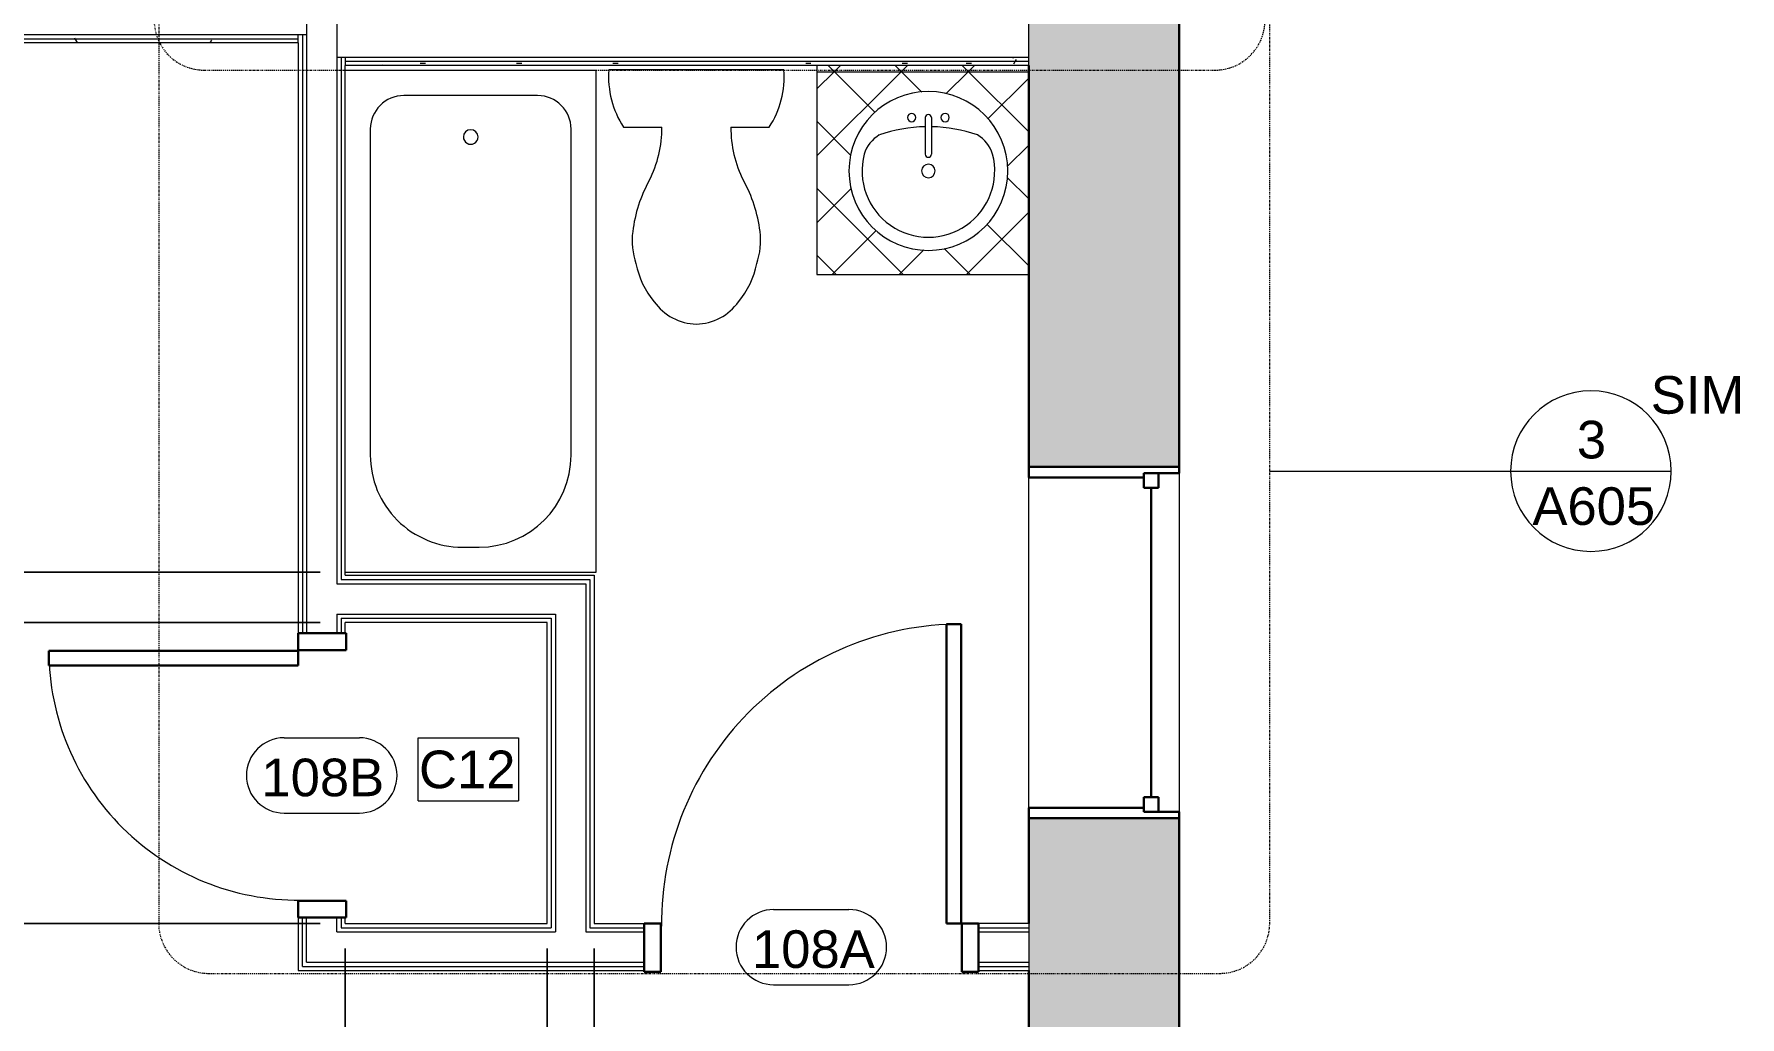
# Model space of a CAD drawing. Header units: inches. Extents: x -1287 to 1590, y -3558 to 989.
# Drawn here: x -891 to -687, y -452 to -334.4 of the extents above; entities that cross this region are included whole.
import ezdxf

# ---------------------------------------------------------------- set-up
doc = ezdxf.new("R2010")
doc.units = ezdxf.units.IN
doc.header["$MEASUREMENT"] = 0
doc.linetypes.add('Dash Dot 3_16_', pattern=[0.3125, 0.1875, -0.0625, 0, -0.0625])
for name, color, linetype, lineweight in [('A-ANNO-DIMS', 211, 'Continuous', 9), ('A-ANNO-DIMS-48', 211, 'Continuous', 9), ('A-ANNO-KEYN', 231, 'Continuous', 9), ('A-ANNO-SYMB', 150, 'Continuous', 9), ('A-DOOR', 31, 'Continuous', 18), ('A-DOOR-FRAM', 31, 'Continuous', 30), ('A-DOOR-IDEN', 31, 'Continuous', 9), ('A-GLAZ', 151, 'Continuous', 18), ('A-WALL', 113, 'Continuous', 18), ('A-WALL-PATT', 111, 'Continuous', 18), ('I-WALL', 2, 'Continuous', 18), ('P-SANR-FIXT', 6, 'Continuous', 9), ('Q-CASE', 31, 'Continuous', 9)]:
    doc.layers.add(name, color=color, linetype=linetype, lineweight=lineweight)
doc.styles.add('Arial', font='arial.ttf', dxfattribs={"height": 4.5})
doc.styles.add('Swis721 Lt BT', font='swissl.ttf', dxfattribs={"height": 4.5})
doc.dimstyles.new('OTJ_-_3_32__Linear__1_2__Tolerance', dxfattribs={"dimscale": 12, "dimtxt": 4.748918, "dimasz": 0.1875, "dimexe": 0.375, "dimexo": 0.25, "dimgap": 0.25, "dimtad": 1, "dimdec": 1, "dimrnd": 0.5, "dimzin": 3, "dimdsep": 46, "dimlunit": 4, "dimtxsty": 'Swis721 Lt BT', "dimblk1": 'OBLIQUE', "dimblk2": 'OBLIQUE', "dimsah": 1, "dimcen": 0.09, "dimdle": 0.375, "dimazin": 0, "dimtfac": 1, "dimtdec": 4, "dimtix": 1, "dimtmove": 0, "dimatfit": 3, "dimfxl": 1, "dimtvp": 1, "dimfrac": 2, "dimtolj": 1, "dimtzin": 0, "dimarcsym": 2})
pattern_1 = [(0, (0, 0), (15.36, 3.84), [0.634, -10.886, 0.634, -10.886, -61.44]), (0, (0, 0), (15.36, 3.84), [-23.04, 0.634, -22.406, 0.634, -10.886, -26.88]), (0, (0, 0), (15.36, 3.84), [-57.6, 0.634, -7.046, 0.634, -18.566]), (120, (5.76, 1.92), (-11.005538, 11.38215), [0.634, -10.886, 0.634, -10.886, -61.44]), (120, (5.76, 1.92), (-11.005538, 11.38215), [-23.04, 0.634, -22.406, 0.634, -10.886, -26.88]), (120, (5.76, 1.92), (-11.005538, 11.38215), [-57.6, 0.634, -7.046, 0.634, -18.566]), (240, (7.68, 9.6), (-4.354462, -15.22215), [0.634, -10.886, 0.634, -10.886, -61.44]), (240, (7.68, 9.6), (-4.354462, -15.22215), [-23.04, 0.634, -22.406, 0.634, -10.886, -26.88]), (240, (7.68, 9.6), (-4.354462, -15.22215), [-57.6, 0.634, -7.046, 0.634, -18.566])]
pattern_2 = [(225, (-819.306, -338.18), (4.006467, -4.006467), []), (315, (-819.306, -338.18), (4.006467, 4.006467), [])]

# ---------------------------------------------------------------- blocks, each defined once
blk = doc.blocks.new('Double Hung - balcony windows 3_ 6_-6827319-1st Floor Construction')
at = {"layer": 'A-GLAZ', "color": 8, "lineweight": 30}
for p, q in [((-21, 9), (-20.25, 9)), ((-20.25, 4.75), (-20.25, 9)), ((20.25, 4.75), (20.25, 9)), ((21, 9), (20.25, 9)), ((-20.25, 6.5), (-20.25, 4.75)), ((-20.25, 6.5), (-18.5, 6.5)), ((-18.5, 6.5), (-18.5, 4.75)), ((18.5, 6.5), (18.5, 4.75)), ((20.25, 6.5), (18.5, 6.5)), ((20.25, 6.5), (20.25, 4.75)), ((-20.25, 4.75), (-18.5, 4.75)), ((-20.25, 4.75), (-19.75, 4.75)), ((-19.75, -9), (-19.75, 4.75)), ((-18.5, 5.625), (18.5, 5.625)), ((20.25, 4.75), (18.5, 4.75)), ((19.75, 4.75), (20.25, 4.75)), ((19.75, 4.75), (19.75, -9)), ((-19.75, -9), (-21, -9)), ((19.75, -9), (21, -9))]:
    blk.add_line(p, q, dxfattribs=at)
blk = doc.blocks.new('Single Flush - D2 3_ X 8_-8252890-1st Floor Construction')
at = {"layer": 'A-DOOR', "lineweight": 30}
for p, q in [((16.15625, 38.625), (16.15625, 2.8125)), ((17.90625, 38.625), (16.15625, 38.625)), ((17.90625, 2.8125), (17.90625, 38.625)), ((16.15625, 2.8125), (17.90625, 2.8125))]:
    blk.add_line(p, q, dxfattribs=at)
at = {"layer": 'A-DOOR', "lineweight": 9}
blk.add_arc((17.90625, 2.8125), 35.8125, 90, 180.5, dxfattribs=at)
at = {"layer": 'A-DOOR-FRAM'}
for p, q in [((-20, -2.9375), (-20, 2.8125)), ((-20, 2.8125), (-18, 2.8125)), ((-18, -2.9375), (-18, 2.8125)), ((18.000004, -2.9375), (18.000004, 2.8125)), ((18.000004, 2.8125), (20.000004, 2.8125)), ((20.000004, -2.9375), (20.000004, 2.8125)), ((-20, -2.9375), (-18, -2.9375)), ((18.000004, -2.9375), (20.000004, -2.9375))]:
    blk.add_line(p, q, dxfattribs=at)
blk = doc.blocks.new('Single Flush - D2 2_6_ X 8_-8252949-1st Floor Construction')
at = {"layer": 'A-DOOR', "lineweight": 30}
for p, q in [((13.15625, 32.625), (13.15625, 2.8125)), ((14.90625, 32.625), (13.15625, 32.625)), ((14.90625, 2.8125), (14.90625, 32.625)), ((13.15625, 2.8125), (14.90625, 2.8125))]:
    blk.add_line(p, q, dxfattribs=at)
at = {"layer": 'A-DOOR', "lineweight": 9}
blk.add_arc((14.90625, 2.8125), 29.8125, 90, 180.5, dxfattribs=at)
at = {"layer": 'A-DOOR-FRAM'}
for p, q in [((-17, -2.9375), (-17, 2.8125)), ((-17, 2.8125), (-15, 2.8125)), ((-15, -2.9375), (-15, 2.8125)), ((15.000004, -2.9375), (15.000004, 2.8125)), ((15.000004, 2.8125), (17.000004, 2.8125)), ((17.000004, -2.9375), (17.000004, 2.8125)), ((-17, -2.9375), (-15, -2.9375)), ((15.000004, -2.9375), (17.000004, -2.9375))]:
    blk.add_line(p, q, dxfattribs=at)
blk = doc.blocks.new('Tub-Rectangular-3D - Tub-Rectangular-3D-6996945-1st Floor Construction')
at = {"layer": 'P-SANR-FIXT'}
for p, q in [((16.28, 32.81), (-43.72, 32.81)), ((-43.72, 32.81), (-43.72, 2.81)), ((16.28, 2.81), (16.28, 32.81)), ((2.28, 29.81), (-36.72, 29.81)), ((-40.72, 25.81), (-40.72, 9.81)), ((13.28, 16.81), (13.28, 18.81)), ((-36.72, 5.81), (2.28, 5.81))]:
    blk.add_line(p, q, dxfattribs=at)
for centre, radius, start, end in [((-36.72, 25.81), 4, 90, 180), ((2.28, 18.81), 11, 360, 90), ((-35.77, 17.81), 0.875, 90, 270), ((-35.77, 17.81), 0.875, 270, 90), ((2.28, 16.81), 11, 270, 0), ((-36.72, 9.81), 4, 180, 270)]:
    blk.add_arc(centre, radius, start, end, dxfattribs=at)
blk = doc.blocks.new('C-Counter Top - ADJ HEIGHT-8445063-1st Floor Construction')
at = {"layer": 'Q-CASE'}
h = blk.add_hatch(dxfattribs=at)
h.set_pattern_fill('FP_36', color=256, style=0, pattern_type=2)
h.set_pattern_definition(pattern_2)
h.paths.add_polyline_path([(-47.26, 25), (-47.26, 0.75), (-21.94, 0.75), (-21.94, 25), (-44.76, 25)], flags=0)
h.paths.add_polyline_path([(-35.26, 22.11), (-33.15, 21.87), (-31.14, 21.17), (-29.34, 20.04), (-27.83, 18.53), (-26.7, 16.73), (-26, 14.72), (-25.76, 12.61), (-26, 10.5), (-26.7, 8.49), (-27.83, 6.69), (-29.34, 5.18), (-31.14, 4.05), (-33.15, 3.35), (-35.26, 3.11), (-37.38, 3.35), (-39.38, 4.05), (-41.19, 5.18), (-42.69, 6.69), (-43.82, 8.49), (-44.52, 10.5), (-44.76, 12.61), (-44.52, 14.72), (-43.82, 16.73), (-42.69, 18.53), (-41.19, 20.04), (-39.38, 21.17), (-37.38, 21.87)], flags=0)
h = blk.add_hatch(dxfattribs=at)
h.set_pattern_fill('FP_36', color=256, style=0, pattern_type=2)
h.set_pattern_definition(pattern_2)
h.paths.add_polyline_path([(-47.26, 0.75), (-47.26, 0), (-21.94, 0), (-21.94, 0.75), (-39.66, 0.75)], flags=0)
for p, q in [((-21.94, 25), (-47.26, 25)), ((-21.94, 0.75), (-21.94, 25)), ((-21.94, 0.75), (-47.26, 0.75)), ((-47.26, 0), (-21.94, 0)), ((-21.94, 0), (-21.94, 0.75))]:
    blk.add_line(p, q, dxfattribs=at)
blk = doc.blocks.new('Sink Vanity-Round - 19_ x 19_-4918671-1st Floor Construction')
at = {"layer": 'P-SANR-FIXT'}
for p, q in [((3.43, 9.73), (3.43, 5.36)), ((4.18, 9.73), (4.18, 5.36))]:
    blk.add_line(p, q, dxfattribs=at)
for centre, radius, start, end in [((3.81, 3.35), 9.5, 90, 270), ((3.81, 3.35), 9.5, 270, 90), ((1.81, 9.73), 0.5, 360, 180), ((5.81, 9.73), 0.5, 0, 180), ((3.81, -9.17), 17.81, 91.2067, 109.2086), ((1.81, 9.73), 0.5, 180, 360), ((3.81, 9.73), 0.375, 360, 180), ((3.81, -9.17), 17.81, 70.7914, 88.7933), ((5.81, 9.73), 0.5, 180, 360), ((0.05, 4.11), 4.12, 120.7927, 162.1904), ((7.56, 4.11), 4.12, 17.8096, 59.2073), ((3.81, 3.35), 7.93, 165.3071, 14.6929), ((3.81, 3.35), 0.812, 360, 180), ((3.81, 5.36), 0.375, 180, 360), ((3.81, 3.35), 0.813, 180, 360)]:
    blk.add_arc(centre, radius, start, end, dxfattribs=at)
blk = doc.blocks.new('P-Toilet-Floor-3D - Floor Mount-7330913-1st Floor Construction')
at = {"layer": 'P-SANR-FIXT'}
for p, q in [((10.46, -1.47), (-10.46, -1.47)), ((-8.7, -8.31), (-4.13, -8.31)), ((4.13, -8.31), (8.7, -8.31))]:
    blk.add_line(p, q, dxfattribs=at)
for centre, radius, start, end in [((0.69, -2.25), 11.19, 176.0012, 212.8527), ((-0.69, -2.25), 11.19, 327.1473, 3.9988), ((-17.85, -8.46), 13.72, 332.9997, 0.6089), ((17.85, -8.46), 13.72, 179.3911, 207.0003), ((9.41, -22.94), 17.16, 151.2397, 172.7867), ((-9.41, -22.94), 17.16, 7.2133, 28.7603), ((0.88, -21.86), 8.56, 172.7867, 198.8936), ((-0.88, -21.86), 8.56, 341.1064, 7.2133), ((2.68, -22.72), 10.08, 190.9157, 219.9319), ((-2.68, -22.72), 10.08, 320.0681, 349.0843), ((0.18, -25.42), 6.45, 215.8378, 268.4031), ((-0.18, -25.42), 6.45, 271.5969, 324.1622)]:
    blk.add_arc(centre, radius, start, end, dxfattribs=at)
blk = doc.blocks.new('Door Tag - Door Tag-41184-1st Floor Construction')
at = {"layer": 'A-DOOR-IDEN'}
for p, q in [((-0.09375, 0.09375), (0.09375, 0.09375)), ((-0.09375, -0.09375), (0.09375, -0.09375))]:
    blk.add_line(p, q, dxfattribs=at)
for centre, start, end in [((-0.09375, 0), 90, 270), ((0.09375, 0), 270, 90)]:
    blk.add_arc(centre, 0.09375, start, end, dxfattribs=at)
blk = doc.blocks.new('DIMBLOCK31-1st Floor Construction')
at = {"layer": 'A-ANNO-DIMS-48'}
for p, q in [((-853.75, -443.79), (-853.75, -478.85)), ((-853.75, -474.35), (-853.75, -443.79)), ((-829.63, -443.79), (-829.63, -478.85)), ((-829.63, -474.35), (-829.63, -443.79)), ((-858.25, -474.35), (-825.13, -474.35))]:
    blk.add_line(p, q, dxfattribs=at)
at = {"layer": 'A-ANNO-DIMS-48', "lineweight": 50}
for p, q in [((-853.75, -474.35), (-854.88, -475.48)), ((-853.75, -474.35), (-852.63, -473.23)), ((-829.63, -474.35), (-830.75, -475.48)), ((-829.63, -474.35), (-828.5, -473.23))]:
    blk.add_line(p, q, dxfattribs=at)
at = {"layer": 'A-ANNO-DIMS-48', "color": 0, "insert": (-848.97, -465.35), "char_height": 4.5, "width": 17.4579, "attachment_point": 1, "line_spacing_factor": 1.005062, "style": 'Swis721 Lt BT'}
blk.add_mtext('2\' - 0"', dxfattribs=at)
blk = doc.blocks.new('_Oblique')
at = {"color": 0, "linetype": 'ByBlock', "lineweight": -2}
blk.add_line((-0.5, -0.5), (0.5, 0.5), dxfattribs=at)
blk = doc.blocks.new('DIMBLOCK32-1st Floor Construction')
at = {"layer": 'A-ANNO-DIMS-48'}
for p, q in [((-824, -443.79), (-824, -475.91)), ((-824, -471.41), (-824, -443.79)), ((-772.04, -472.82), (-772.04, -466.91)), ((-828.5, -471.41), (-767.54, -471.41)), ((-772.04, -471.41), (-772.04, -472.82))]:
    blk.add_line(p, q, dxfattribs=at)
at = {"layer": 'A-ANNO-DIMS-48', "lineweight": 50}
for p, q in [((-824, -471.41), (-822.88, -470.29)), ((-772.04, -471.41), (-770.92, -470.29)), ((-824, -471.41), (-825.13, -472.54)), ((-772.04, -471.41), (-773.17, -472.54))]:
    blk.add_line(p, q, dxfattribs=at)
at = {"layer": 'A-ANNO-DIMS-48', "color": 0, "insert": (-805.3, -462.41), "char_height": 4.5, "width": 17.4579, "attachment_point": 1, "line_spacing_factor": 1.005062, "style": 'Swis721 Lt BT'}
blk.add_mtext('4\' - 4"', dxfattribs=at)
blk = doc.blocks.new('DIMBLOCK33-1st Floor Construction')
at = {"layer": 'A-ANNO-DIMS-48'}
for p, q in [((-900.84, -403.28), (-900.84, -330.99)), ((-899.43, -335.49), (-905.34, -335.49)), ((-900.84, -335.49), (-899.43, -335.49)), ((-856.75, -398.78), (-905.34, -398.78)), ((-900.84, -398.78), (-856.75, -398.78))]:
    blk.add_line(p, q, dxfattribs=at)
at = {"layer": 'A-ANNO-DIMS-48', "lineweight": 50}
for p, q in [((-900.84, -335.49), (-901.96, -334.36)), ((-900.84, -335.49), (-899.71, -336.61)), ((-900.84, -398.78), (-901.96, -397.65)), ((-900.84, -398.78), (-899.71, -399.9))]:
    blk.add_line(p, q, dxfattribs=at)
at = {"layer": 'A-ANNO-DIMS-48', "color": 0, "insert": (-909.85, -379.46), "char_height": 4.5, "width": 29.579, "attachment_point": 1, "rotation": 90, "line_spacing_factor": 1.005062, "style": 'Swis721 Lt BT'}
blk.add_mtext('5\' - 3 1/2"', dxfattribs=at)
blk = doc.blocks.new('DIMBLOCK34-1st Floor Construction')
at = {"layer": 'A-ANNO-DIMS-48'}
for p, q in [((-900.84, -445.29), (-900.84, -400.28)), ((-856.75, -404.78), (-905.34, -404.78)), ((-900.84, -404.78), (-856.75, -404.78)), ((-856.75, -440.79), (-905.34, -440.79)), ((-900.84, -440.79), (-856.75, -440.79))]:
    blk.add_line(p, q, dxfattribs=at)
at = {"layer": 'A-ANNO-DIMS-48', "lineweight": 50}
for p, q in [((-900.84, -404.78), (-901.96, -403.65)), ((-900.84, -404.78), (-899.71, -405.9)), ((-900.84, -440.79), (-901.96, -439.67)), ((-900.84, -440.79), (-899.71, -441.92))]:
    blk.add_line(p, q, dxfattribs=at)
at = {"layer": 'A-ANNO-DIMS-48', "color": 0, "insert": (-909.85, -430.06), "char_height": 4.5, "width": 17.4579, "attachment_point": 1, "rotation": 90, "line_spacing_factor": 1.005062, "style": 'Swis721 Lt BT'}
blk.add_mtext('3\' - 0"', dxfattribs=at)
blk = doc.blocks.new('Floor Plan - Callout Head-3511279-1st Floor Construction')
at = {"layer": 'A-ANNO-SYMB'}
blk.add_line((-0.2, 0), (0.2, 0), dxfattribs=at)
for start, end in [(360, 180), (180, 360)]:
    blk.add_arc((0, 0), 0.2, start, end, dxfattribs=at)
blk = doc.blocks.new('Keynote Tag - Keynote Number - Boxed-135510-1st Floor Construction')
at = {"layer": 'A-ANNO-KEYN'}
for p, q in [((-0.125, -0.0792), (-0.125, 0.0781)), ((-0.125, 0.0781), (0.125, 0.0781)), ((0.125, 0.0781), (0.125, -0.0792)), ((-0.125, -0.0792), (0.125, -0.0792))]:
    blk.add_line(p, q, dxfattribs=at)

msp = doc.modelspace()

# ---------------------------------------------------------------- hatches: boundary and pattern name
at = {"layer": 'A-WALL-PATT'}
h = msp.add_hatch(color=250, dxfattribs=at)
h.paths.add_polyline_path([(-772.04, -1262.19), (-754.04, -1262.19), (-754.04, -1160.48), (-772.04, -1160.48), (-772.04, -1256.19)], flags=0)
h.paths.add_polyline_path([(-772.04, -1120.48), (-754.04, -1120.48), (-754.04, -1093.3), (-772.04, -1093.3), (-772.04, -1117.8)], flags=0)
h.paths.add_polyline_path([(-772.04, -1053.3), (-754.04, -1053.3), (-754.04, -1004.19), (-772.04, -1004.19), (-772.04, -1052.45)], flags=0)
h.paths.add_polyline_path([(-754.04, -962.19), (-754.04, -860.19), (-772.04, -860.19), (-772.04, -962.19)], flags=0)
h.paths.add_polyline_path([(-754.04, -818.19), (-754.04, -716.19), (-772.04, -716.19), (-772.04, -818.19)], flags=0)
h.paths.add_polyline_path([(-772.04, -674.19), (-754.04, -674.19), (-754.04, -571), (-772.04, -571), (-772.04, -673.69)], flags=0)
h.paths.add_polyline_path([(-772.04, -530.75), (-754.04, -530.75), (-754.04, -428.19), (-772.04, -428.19), (-772.04, -508.99)], flags=0)
h.paths.add_polyline_path([(-754.04, -386.19), (-754.04, -278.19), (-772.04, -278.19), (-772.04, -386.19)], flags=0)
h.paths.add_polyline_path([(-772.04, -236.19), (-754.04, -236.19), (-754.04, -128.75), (-772.04, -128.75), (-772.04, -226.52)], flags=0)
h.paths.add_polyline_path([(-772.04, -88.75), (-754.04, -88.75), (-754.04, 16.25), (-772.04, 16.25), (-772.04, -72.84)], flags=0)
at = {"layer": 'A-WALL-PATT', "lineweight": 9}
h = msp.add_hatch(dxfattribs=at)
h.set_pattern_fill('FP_4', color=256, style=0, pattern_type=2)
h.set_pattern_definition(pattern_1)
h.paths.add_polyline_path([(-859.98, -334.99), (-859.38, -334.99), (-859.38, -334.49), (-1017.06, -334.49), (-1017.06, -334.99), (-886.75, -334.99)], flags=0)
h = msp.add_hatch(dxfattribs=at)
h.set_pattern_fill('FP_4', color=256, style=0, pattern_type=2)
h.set_pattern_definition(pattern_1)
h.paths.add_polyline_path([(-859.98, -335.49), (-859.38, -335.49), (-859.38, -334.99), (-1017.06, -334.99), (-1017.06, -335.49), (-886.75, -335.49)], flags=0)
h = msp.add_hatch(dxfattribs=at)
h.set_pattern_fill('FP_4', color=256, style=0, pattern_type=2)
h.set_pattern_definition(pattern_1)
h.paths.add_polyline_path([(-806.42, -337.68), (-772.04, -337.68), (-772.04, -337.18), (-853.75, -337.18), (-853.75, -337.68), (-833.2, -337.68)], flags=0)
h = msp.add_hatch(dxfattribs=at)
h.set_pattern_fill('FP_4', color=256, style=0, pattern_type=2)
h.set_pattern_definition(pattern_1)
h.paths.add_polyline_path([(-806.42, -338.18), (-772.04, -338.18), (-772.04, -337.68), (-853.75, -337.68), (-853.75, -338.18), (-833.2, -338.18)], flags=0)

# ---------------------------------------------------------------- linework, layer by layer
at = {"layer": 'A-ANNO-SYMB', "linetype": 'Dash Dot 3_16_'}
for p, q in [((-876.06, -332.62), (-876.06, -440.76)), ((-743.23, -440.76), (-743.23, -332.62)), ((-870.61, -338.74), (-749.79, -338.74)), ((-870.06, -446.76), (-749.23, -446.76))]:
    msp.add_line(p, q, dxfattribs=at)
at = {"layer": 'A-ANNO-SYMB'}
msp.add_line((-743.23, -386.69), (-714.43, -386.69), dxfattribs=at)
at = {"layer": 'A-ANNO-SYMB', "linetype": 'Dash Dot 3_16_'}
for centre, start, end in [((-870.61, -332.74), 180, 270), ((-749.79, -332.74), 270, 0), ((-870.06, -440.76), 180, 270), ((-749.23, -440.76), 270, 0)]:
    msp.add_arc(centre, 6, start, end, dxfattribs=at)
at = {"layer": 'A-WALL'}
for p, q in [((-858.38, -263.64), (-858.38, -406.08)), ((-854.75, -268.93), (-854.75, -400.15)), ((-772.04, -338.18), (-772.04, -330.18)), ((-1017.06, -334.49), (-858.38, -334.49)), ((-1017.06, -334.99), (-859.38, -334.99)), ((-859.38, -335.49), (-859.38, -334.49)), ((-858.88, -334.49), (-858.88, -406.08)), ((-854.75, -337.18), (-772.04, -337.18)), ((-854.25, -337.18), (-854.25, -399.65)), ((-853.75, -337.18), (-853.75, -338.18)), ((-853.75, -337.68), (-772.04, -337.68)), ((-854.25, -399.65), (-824.5, -399.65)), ((-824.5, -399.65), (-824.5, -441.29)), ((-854.75, -400.15), (-825, -400.15)), ((-825, -400.15), (-825, -441.79)), ((-854.75, -403.78), (-854.75, -406.08)), ((-854.75, -403.78), (-828.63, -403.78)), ((-828.63, -403.78), (-828.63, -441.79)), ((-854.25, -404.28), (-854.25, -406.08)), ((-854.25, -404.28), (-829.13, -404.28)), ((-829.13, -404.28), (-829.13, -441.29)), ((-858.88, -445.92), (-858.88, -440.08)), ((-858.38, -445.42), (-858.38, -440.08)), ((-854.75, -441.79), (-854.75, -440.08)), ((-854.25, -440.08), (-854.25, -441.29)), ((-854.75, -441.79), (-828.63, -441.79)), ((-854.25, -441.29), (-829.13, -441.29)), ((-825, -441.79), (-818.04, -441.79)), ((-824.5, -441.29), (-818.04, -441.29)), ((-778.04, -441.29), (-772.04, -441.29)), ((-778.04, -441.79), (-772.04, -441.79)), ((-772.04, -440.79), (-772.04, -446.42)), ((-858.88, -445.92), (-818.04, -445.92)), ((-858.38, -445.42), (-818.04, -445.42)), ((-778.04, -445.42), (-772.04, -445.42)), ((-778.04, -445.92), (-772.04, -445.92))]:
    msp.add_line(p, q, dxfattribs=at)
at = {"layer": 'A-WALL', "color": 8, "lineweight": 30}
for p, q in [((-754.04, -386.19), (-754.04, -278.19)), ((-772.04, -386.19), (-772.04, -338.18)), ((-754.04, -386.19), (-772.04, -386.19)), ((-754.04, -428.19), (-772.04, -428.19)), ((-772.04, -428.19), (-772.04, -440.79)), ((-754.04, -428.19), (-754.04, -530.75)), ((-772.04, -446.42), (-772.04, -503.36))]:
    msp.add_line(p, q, dxfattribs=at)
at = {"layer": 'A-WALL', "lineweight": 9}
for p, q in [((-772.04, -428.19), (-772.04, -386.19)), ((-754.04, -386.19), (-754.04, -428.19))]:
    msp.add_line(p, q, dxfattribs=at)
at = {"layer": 'I-WALL'}
for p, q in [((-859.38, -335.49), (-1017.06, -335.49)), ((-859.38, -335.49), (-859.38, -406.08)), ((-772.04, -338.18), (-853.75, -338.18)), ((-853.75, -399.15), (-853.75, -338.18)), ((-853.75, -399.15), (-824, -399.15)), ((-824, -399.15), (-824, -440.79)), ((-853.75, -406.08), (-853.75, -404.78)), ((-829.63, -404.78), (-853.75, -404.78)), ((-829.63, -440.79), (-829.63, -404.78)), ((-853.75, -406.08), (-859.38, -406.08)), ((-859.38, -440.08), (-859.38, -446.42)), ((-853.75, -440.08), (-859.38, -440.08)), ((-853.75, -440.79), (-853.75, -440.08)), ((-853.75, -440.79), (-829.63, -440.79)), ((-824, -440.79), (-818.04, -440.79)), ((-818.04, -440.79), (-818.04, -446.42)), ((-772.04, -440.79), (-778.04, -440.79)), ((-778.04, -440.79), (-778.04, -446.42)), ((-859.38, -446.42), (-818.04, -446.42)), ((-778.04, -446.42), (-772.04, -446.42))]:
    msp.add_line(p, q, dxfattribs=at)

# ---------------------------------------------------------------- block references
at = {"layer": 'A-ANNO-KEYN', "xscale": 47.99999999999997, "yscale": 47.99999999999997, "zscale": 47.99999999999997}
msp.add_blockref('Keynote Tag - Keynote Number - Boxed-135510-1st Floor Construction', (-839.05, -422.33), dxfattribs=at)
at = {"layer": 'A-ANNO-SYMB', "xscale": 47.99999999999997, "yscale": 47.99999999999997, "zscale": 47.99999999999997}
msp.add_blockref('Floor Plan - Callout Head-3511279-1st Floor Construction', (-704.83, -386.69), dxfattribs=at)
at = {"layer": 'A-DOOR'}
msp.add_blockref('Single Flush - D2 3_ X 8_-8252890-1st Floor Construction', (-798.04, -443.61), dxfattribs=at)
at = {"layer": 'A-DOOR', "rotation": 89.99999999999991}
msp.add_blockref('Single Flush - D2 2_6_ X 8_-8252949-1st Floor Construction', (-856.57, -423.08), dxfattribs=at)
at = {"layer": 'A-DOOR-IDEN', "xscale": 47.99999999999997, "yscale": 47.99999999999997, "zscale": 47.99999999999997}
for p in [(-856.57, -423.08), (-798.04, -443.61)]:
    msp.add_blockref('Door Tag - Door Tag-41184-1st Floor Construction', p, dxfattribs=at)
at = {"layer": 'A-GLAZ', "rotation": 269.9999999999999}
msp.add_blockref('Double Hung - balcony windows 3_ 6_-6827319-1st Floor Construction', (-763.04, -407.19), dxfattribs=at)
at = {"layer": 'P-SANR-FIXT', "rotation": 269.9999999999999}
msp.add_blockref('Tub-Rectangular-3D - Tub-Rectangular-3D-6996945-1st Floor Construction', (-856.57, -382.5), dxfattribs=at)
at = {"layer": 'P-SANR-FIXT'}
for name, p in [('P-Toilet-Floor-3D - Floor Mount-7330913-1st Floor Construction', (-811.78, -337.24)), ('Sink Vanity-Round - 19_ x 19_-4918671-1st Floor Construction', (-787.85, -354.14))]:
    msp.add_blockref(name, p, dxfattribs=at)
at = {"layer": 'Q-CASE', "rotation": 180}
msp.add_blockref('C-Counter Top - ADJ HEIGHT-8445063-1st Floor Construction', (-819.31, -338.18), dxfattribs=at)

# ---------------------------------------------------------------- texts
at = {"layer": 'A-ANNO-KEYN', "insert": (-844.94, -420.11), "char_height": 4.5, "width": 14.0895, "attachment_point": 1, "style": 'Arial'}
msp.add_mtext('C12', dxfattribs=at)
at = {"layer": 'A-ANNO-SYMB', "char_height": 4.5, "attachment_point": 1, "style": 'Swis721 Lt BT'}
for s, insert, width in [('SIM', (-697.68, -375.32), 12.8775), ('3', (-706.51, -380.67), 4.0905), ('A605', (-711.83, -388.62), 16.968)]:
    msp.add_mtext(s, dxfattribs=dict(at, insert=insert, width=width))
at = {"layer": 'A-DOOR-IDEN', "char_height": 4.5, "attachment_point": 1, "style": 'Swis721 Lt BT'}
for s, insert, width in [('108B', (-863.78, -421.07), 17.271), ('108A', (-805.13, -441.6), 16.968)]:
    msp.add_mtext(s, dxfattribs=dict(at, insert=insert, width=width))

# ---------------------------------------------------------------- dimensions: what is measured, and where the dimension line sits
at = {"layer": 'A-ANNO-DIMS'}
for base, p1, p2, override, picture, middle in [((-900.84, -335.49), (-853.75, -398.78), (-902.43, -335.49), {"dimpost": '<>', "dimfxl": 79.8412}, 'DIMBLOCK33-1st Floor Construction', (-906.41, -367.13)), ((-900.84, -404.78), (-853.75, -440.79), (-853.75, -404.78), {"dimpost": '<>', "dimfxl": 36.017677}, 'DIMBLOCK34-1st Floor Construction', (-906.15, -422.79))]:
    dim = msp.add_linear_dim(base=base, p1=p1, p2=p2, angle=90, dimstyle='OTJ_-_3_32__Linear__1_2__Tolerance', override=override, dxfattribs=at)
    dim.commit()
    dim.dimension.update_dxf_attribs({"geometry": picture, "text_midpoint": middle})
for base, p1, p2, override, picture, middle in [((-829.63, -474.35), (-853.75, -440.79), (-829.63, -440.79), {"dimpost": '<>', "dimfxl": 24.124897}, 'DIMBLOCK31-1st Floor Construction', (-841.69, -469.04)), ((-772.04, -471.41), (-824, -440.79), (-772.04, -469.82), {"dimpost": '<>', "dimfxl": 59.519592}, 'DIMBLOCK32-1st Floor Construction', (-798.02, -466.16))]:
    dim = msp.add_linear_dim(base=base, p1=p1, p2=p2, dimstyle='OTJ_-_3_32__Linear__1_2__Tolerance', override=override, dxfattribs=at)
    dim.commit()
    dim.dimension.update_dxf_attribs({"geometry": picture, "text_midpoint": middle})

doc.saveas('drawing.dxf')
